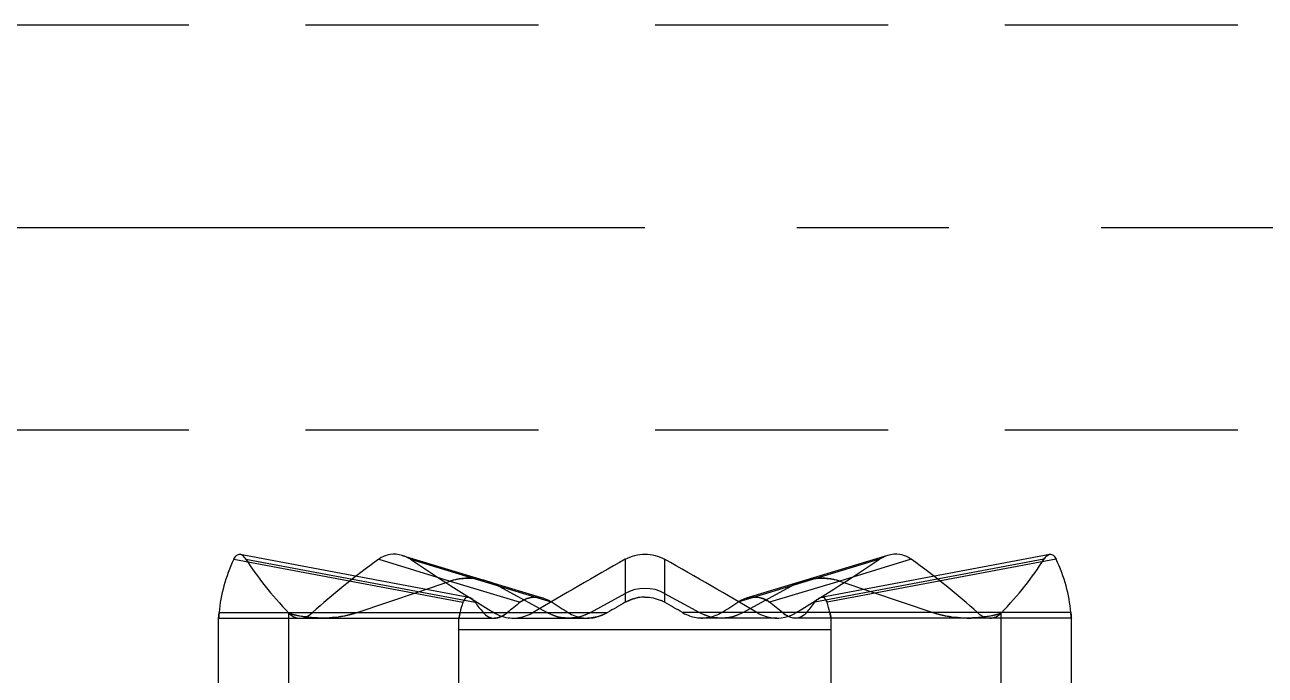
# Model space of a CAD drawing. Header units: millimetres. Extents: x 25970 to 27273, y -22508 to -21586.
# Drawn here: x 26587.37 to 26611.85, y -22206.98 to -22194.14 of the extents above; entities that cross this region are included whole.
import ezdxf

# ---------------------------------------------------------------- set-up
doc = ezdxf.new("R2010")
doc.units = ezdxf.units.MM
doc.header["$LTSCALE"] = 8
doc.linetypes.add('CENTER', pattern=[2, 1.25, -0.25, 0.25, -0.25])
doc.linetypes.add('HIDDEN', pattern=[0.375, 0.25, -0.125])
doc.layers.add('Cav-cor', color=30, linetype='Continuous')
doc.layers.add('WT', color=4, linetype='Continuous')
doc.layers.add('dim', color=3, linetype='Continuous', lineweight=15)

# ---------------------------------------------------------------- blocks, each defined once
blk = doc.blocks.new('20160901.193409')
at = {"layer": 'Cav-cor', "color": 241}
for p, q in [((-41.565, 17.403), (-37.043, 16.554)), ((-41.438, 17.502), (-36.927, 16.656)), ((-41.325, 17.403), (-36.803, 16.554)), ((-38.705, 17.403), (-37.294, 16.974)), ((-38.239, 17.48), (-35.45, 16.634)), ((-38.077, 17.403), (-35.282, 16.554)), ((-33.838, 17.403), (-33.838, 16.729)), ((-33.062, 17.403), (-33.062, 16.729)), ((-28.823, 17.403), (-31.618, 16.554)), ((-28.661, 17.48), (-31.45, 16.634)), ((-25.575, 17.403), (-30.097, 16.554)), ((-29.973, 16.656), (-25.462, 17.503)), ((-25.335, 17.403), (-29.857, 16.554)), ((-28.195, 17.403), (-29.606, 16.974)), ((-39.129, 16.352), (-37.294, 16.974)), ((-39.129, 16.352), (-37.294, 16.974)), ((-37.294, 16.974), (-35.91, 16.554)), ((-29.606, 16.974), (-30.99, 16.554)), ((-29.606, 16.974), (-27.771, 16.352)), ((-29.606, 16.974), (-27.771, 16.352)), ((-36.334, 16.874), (-35.383, 16.352)), ((-36.334, 16.874), (-35.383, 16.352)), ((-34.525, 16.352), (-33.838, 16.729)), ((-34.525, 16.352), (-33.838, 16.729)), ((-33.838, 16.729), (-33.838, 16.554)), ((-33.062, 16.729), (-32.375, 16.352)), ((-33.062, 16.729), (-33.062, 16.554)), ((-33.062, 16.729), (-32.375, 16.352)), ((-31.517, 16.352), (-30.566, 16.874)), ((-31.517, 16.352), (-30.566, 16.874)), ((-41.865, 4.029), (-41.865, 16.245)), ((-41.865, 16.242), (-40.477, 16.242)), ((-41.855, 16.352), (-39.129, 16.352)), ((-40.477, 16.339), (-40.49, 16.352)), ((-40.477, 4.029), (-40.477, 16.338)), ((-40.477, 4.029), (-40.477, 16.338)), ((-40.477, 16.242), (-36.42, 16.242)), ((-39.129, 16.352), (-36.162, 16.352)), ((-37.122, 16.242), (-37.113, 16.282)), ((-37.122, 14.79), (-37.122, 16.247)), ((-36.162, 16.352), (-34.525, 16.352)), ((-36.05, 16.242), (-34.585, 16.242)), ((-34.525, 16.352), (-34.19, 16.352)), ((-32.375, 16.352), (-32.71, 16.352)), ((-30.738, 16.352), (-32.375, 16.352)), ((-30.85, 16.242), (-32.315, 16.242)), ((-27.771, 16.352), (-30.738, 16.352)), ((-26.423, 16.242), (-30.48, 16.242)), ((-29.778, 14.79), (-29.778, 16.247)), ((-25.045, 16.352), (-27.771, 16.352)), ((-26.423, 16.339), (-26.425, 16.337)), ((-26.41, 16.352), (-26.423, 16.339)), ((-26.423, 4.029), (-26.423, 16.338)), ((-26.423, 4.029), (-26.423, 16.338)), ((-25.035, 16.242), (-26.423, 16.242)), ((-25.035, 4.029), (-25.035, 16.245)), ((-37.122, 16.019), (-29.778, 16.019))]:
    blk.add_line(p, q, dxfattribs=at)
for centre, radius, start, end in [((-33.45, 16.024), 0.805, 61.1824, 118.8176), ((-33.45, 15.881), 0.776, 90.0159, 99.7745), ((-35.59, 16.135), 0.528, 117.9038, 127.3276), ((-33.46, 15.854), 0.805, 60.3977, 65.8421), ((-41.069, 17.12), 4.044, 348.0335, 349.0394), ((-36.05, 16.978), 0.736, 265.4786, 270.0025), ((-34.602, 17.055), 0.815, 291.9541, 300.3716), ((-32.315, 16.987), 0.744, 265.5157, 269.9942), ((-30.854, 16.982), 0.741, 296.7589, 301.6664)]:
    blk.add_arc(centre, radius, start, end, dxfattribs=at)
for centre, major_axis, ratio, start_param, end_param in [((-33.45, 16.116), (8.415, 0), 0.57735, 2.873562, 3.093089), ((-33.45, 16.116), (8.294, -3.479), 0.408882, 3.671741, 3.893985), ((-33.45, 16.116), (8.294, 3.479), 0.408882, 2.075382, 2.29491), ((-33.45, 16.116), (8.39, -4.722), 0.136294, 4.206752, 4.426279), ((-33.45, 16.116), (8.39, 4.722), 0.136294, 1.540371, 1.759898), ((-33.45, 16.116), (8.39, -4.722), 0.136294, 1.381694, 1.601221), ((-33.45, 16.116), (8.39, 4.722), 0.136294, 4.998499, 5.218026), ((-33.45, 16.116), (8.294, -3.479), 0.408882, 0.846683, 1.06621), ((-33.45, 16.116), (8.294, 3.479), 0.408882, 5.530793, 5.753037), ((-33.45, 16.116), (8.415, 0), 0.57735, 0.048504, 0.268031), ((-36.814, 16.195), (0.98, -0.298), 0.796441, 1.312426, 2.303555), ((-30.086, 16.195), (0.98, 0.298), 0.796441, 0.838038, 1.829167), ((-33.45, 16), (0, 0.829), 0.984455, 5.787621, 6.77875), ((-33.45, 16.116), (3.672, 0), 0.57735, 2.933304, 3.030252), ((-33.45, 16.116), (3.619, -1.518), 0.408882, 3.731483, 3.828431), ((-33.45, 16.116), (3.619, 1.518), 0.408882, 2.135125, 2.232072), ((-33.45, 16.116), (3.661, -2.06), 0.136294, 4.266494, 4.363442), ((-33.45, 16.116), (3.661, 2.06), 0.136294, 1.600114, 1.697061), ((-33.45, 16.116), (3.661, -2.06), 0.136294, 1.444531, 1.541479), ((-33.45, 16.116), (3.661, 2.06), 0.136294, 5.061336, 5.158284), ((-33.45, 16.116), (3.619, -1.518), 0.408882, 0.90952, 1.006468), ((-33.45, 16.116), (3.619, 1.518), 0.408882, 5.596347, 5.693295), ((-33.45, 16.116), (3.672, 0), 0.57735, 0.111341, 0.208289), ((-39.823, 17.058), (1.388, 0), 0.587785, 4.221771, 5.235988), ((-34.954, 17.058), (0.858, 0), 0.951057, 4.18879, 5.235988), ((-31.946, 17.058), (0.858, 0), 0.951057, 4.18879, 5.235988), ((-27.077, 17.058), (1.388, 0), 0.587785, 4.18879, 5.203007)]:
    blk.add_ellipse(centre, major_axis=major_axis, ratio=ratio, start_param=start_param, end_param=end_param, dxfattribs=at)
for points, knots in [([(-41.565, 17.403), (-41.55, 17.433), (-41.523, 17.485), (-41.462, 17.507), (-41.439, 17.503)], [0, 0, 0, 0, 0.586696, 1, 1, 1, 1]), ([(-41.325, 17.403), (-41.333, 17.416), (-41.362, 17.457), (-41.404, 17.496), (-41.439, 17.503)], [0, 0, 0, 0, 0.314358, 1, 1, 1, 1]), ([(-38.24, 17.48), (-38.317, 17.504), (-38.485, 17.517), (-38.639, 17.45), (-38.705, 17.403)], [0, 0, 0, 0, 0.49931, 1, 1, 1, 1]), ([(-28.195, 17.403), (-28.261, 17.45), (-28.415, 17.517), (-28.583, 17.504), (-28.66, 17.48)], [0, 0, 0, 0, 0.500691, 1, 1, 1, 1]), ([(-25.575, 17.403), (-25.567, 17.416), (-25.538, 17.457), (-25.496, 17.496), (-25.461, 17.503)], [0, 0, 0, 0, 0.314472, 1, 1, 1, 1]), ([(-25.461, 17.503), (-25.471, 17.501), (-25.52, 17.482), (-25.553, 17.438), (-25.575, 17.403)], [0, 0, 0, 0, 0.196421, 1, 1, 1, 1]), ([(-25.461, 17.503), (-25.438, 17.507), (-25.377, 17.485), (-25.35, 17.433), (-25.335, 17.403)], [0, 0, 0, 0, 0.413337, 1, 1, 1, 1]), ([(-36.928, 16.656), (-36.939, 16.659), (-36.964, 16.658), (-36.997, 16.637), (-37.023, 16.601), (-37.036, 16.571), (-37.043, 16.554)], [0, 0, 0, 0, 0.207451, 0.42136, 0.679342, 1, 1, 1, 1]), ([(-36.803, 16.554), (-36.821, 16.58), (-36.856, 16.622), (-36.905, 16.652), (-36.928, 16.656)], [0, 0, 0, 0, 0.581739, 1, 1, 1, 1]), ([(-35.45, 16.634), (-35.528, 16.657), (-35.695, 16.672), (-35.847, 16.602), (-35.91, 16.554)], [0, 0, 0, 0, 0.506628, 1, 1, 1, 1]), ([(-35.837, 16.601), (-35.78, 16.631), (-35.649, 16.67), (-35.515, 16.653), (-35.45, 16.634)], [0, 0, 0, 0, 0.491155, 1, 1, 1, 1]), ([(-30.99, 16.554), (-31.053, 16.602), (-31.205, 16.672), (-31.372, 16.657), (-31.45, 16.634)], [0, 0, 0, 0, 0.493372, 1, 1, 1, 1]), ([(-31.45, 16.634), (-31.433, 16.639), (-31.366, 16.656), (-31.296, 16.66), (-31.245, 16.656)], [0, 0, 0, 0, 0.256497, 1, 1, 1, 1]), ([(-30.097, 16.554), (-30.079, 16.58), (-30.044, 16.622), (-29.995, 16.652), (-29.972, 16.656)], [0, 0, 0, 0, 0.58174, 1, 1, 1, 1]), ([(-29.857, 16.554), (-29.864, 16.571), (-29.877, 16.601), (-29.903, 16.637), (-29.936, 16.658), (-29.961, 16.659), (-29.972, 16.656)], [0, 0, 0, 0, 0.320657, 0.57864, 0.792549, 1, 1, 1, 1]), ([(-29.972, 16.656), (-29.956, 16.66), (-29.915, 16.653), (-29.891, 16.621), (-29.88, 16.604)], [0, 0, 0, 0, 0.456854, 1, 1, 1, 1]), ([(-35.45, 16.634), (-35.406, 16.62), (-35.349, 16.595), (-35.296, 16.563), (-35.282, 16.554)], [0, 0, 0, 0, 0.744243, 1, 1, 1, 1]), ([(-31.45, 16.634), (-31.494, 16.62), (-31.551, 16.595), (-31.604, 16.563), (-31.618, 16.554)], [0, 0, 0, 0, 0.744243, 1, 1, 1, 1]), ([(-29.88, 16.604), (-29.878, 16.6), (-29.869, 16.585), (-29.862, 16.568), (-29.857, 16.554)], [0, 0, 0, 0, 0.230414, 1, 1, 1, 1]), ([(-41.865, 16.242), (-41.867, 16.233), (-41.856, 16.315), (-41.857, 16.324), (-41.855, 16.352)], [0, 0, 0, 0, 0.254557, 1, 1, 1, 1]), ([(-41.855, 16.352), (-41.857, 16.324), (-41.862, 16.288), (-41.863, 16.251), (-41.865, 16.242)], [0, 0, 0, 0, 0.745442, 1, 1, 1, 1]), ([(-40.49, 16.352), (-40.458, 16.319), (-40.388, 16.263), (-40.3, 16.242), (-40.258, 16.242)], [0, 0, 0, 0, 0.522117, 1, 1, 1, 1]), ([(-40.258, 16.242), (-40.237, 16.242), (-40.145, 16.253), (-40.062, 16.304), (-40.01, 16.352)], [0, 0, 0, 0, 0.23139, 1, 1, 1, 1]), ([(-37.099, 16.352), (-37.102, 16.336), (-37.11, 16.299), (-37.117, 16.263), (-37.122, 16.242)], [0, 0, 0, 0, 0.430143, 1, 1, 1, 1]), ([(-36.642, 16.352), (-36.614, 16.319), (-36.547, 16.262), (-36.462, 16.242), (-36.421, 16.242)], [0, 0, 0, 0, 0.515797, 1, 1, 1, 1]), ([(-36.162, 16.352), (-36.183, 16.334), (-36.258, 16.278), (-36.353, 16.242), (-36.421, 16.242)], [0, 0, 0, 0, 0.279725, 1, 1, 1, 1]), ([(-36.421, 16.242), (-36.399, 16.242), (-36.305, 16.253), (-36.218, 16.304), (-36.162, 16.352)], [0, 0, 0, 0, 0.226661, 1, 1, 1, 1]), ([(-36.05, 16.242), (-35.949, 16.242), (-35.81, 16.272), (-35.689, 16.334), (-35.659, 16.352)], [0, 0, 0, 0, 0.746512, 1, 1, 1, 1]), ([(-34.966, 16.352), (-34.882, 16.299), (-34.751, 16.251), (-34.618, 16.242), (-34.585, 16.242)], [0, 0, 0, 0, 0.746512, 1, 1, 1, 1]), ([(-34.19, 16.352), (-34.22, 16.334), (-34.343, 16.272), (-34.482, 16.242), (-34.585, 16.242)], [0, 0, 0, 0, 0.254321, 1, 1, 1, 1]), ([(-32.71, 16.352), (-32.684, 16.336), (-32.579, 16.282), (-32.462, 16.251), (-32.373, 16.245)], [0, 0, 0, 0, 0.253457, 1, 1, 1, 1]), ([(-31.934, 16.352), (-32.018, 16.299), (-32.149, 16.251), (-32.282, 16.242), (-32.315, 16.242)], [0, 0, 0, 0, 0.746512, 1, 1, 1, 1]), ([(-31.241, 16.352), (-31.211, 16.334), (-31.09, 16.272), (-30.951, 16.242), (-30.85, 16.242)], [0, 0, 0, 0, 0.253487, 1, 1, 1, 1]), ([(-30.479, 16.242), (-30.501, 16.242), (-30.595, 16.253), (-30.682, 16.304), (-30.738, 16.352)], [0, 0, 0, 0, 0.226661, 1, 1, 1, 1]), ([(-30.738, 16.352), (-30.717, 16.334), (-30.642, 16.278), (-30.547, 16.242), (-30.479, 16.242)], [0, 0, 0, 0, 0.279725, 1, 1, 1, 1]), ([(-30.258, 16.352), (-30.286, 16.319), (-30.353, 16.262), (-30.438, 16.242), (-30.479, 16.242)], [0, 0, 0, 0, 0.515797, 1, 1, 1, 1]), ([(-29.778, 16.242), (-29.777, 16.24), (-29.794, 16.315), (-29.794, 16.317), (-29.801, 16.352)], [0, 0, 0, 0, 0.064137, 1, 1, 1, 1]), ([(-29.801, 16.352), (-29.798, 16.336), (-29.79, 16.299), (-29.783, 16.263), (-29.778, 16.242)], [0, 0, 0, 0, 0.430143, 1, 1, 1, 1]), ([(-26.89, 16.352), (-26.871, 16.334), (-26.8, 16.277), (-26.708, 16.242), (-26.642, 16.242)], [0, 0, 0, 0, 0.277089, 1, 1, 1, 1]), ([(-26.642, 16.242), (-26.6, 16.242), (-26.512, 16.263), (-26.442, 16.319), (-26.41, 16.352)], [0, 0, 0, 0, 0.477883, 1, 1, 1, 1]), ([(-25.035, 16.242), (-25.033, 16.233), (-25.044, 16.315), (-25.043, 16.324), (-25.045, 16.352)], [0, 0, 0, 0, 0.254557, 1, 1, 1, 1]), ([(-25.045, 16.352), (-25.043, 16.324), (-25.038, 16.288), (-25.037, 16.251), (-25.035, 16.242)], [0, 0, 0, 0, 0.745442, 1, 1, 1, 1])]:
    blk.add_open_spline(points, degree=3, knots=knots, dxfattribs=at)
for points in [[(-38.077, 17.403), (-38.127, 17.436), (-38.182, 17.463), (-38.24, 17.48)], [(-33.838, 17.403), (-33.721, 17.468), (-33.584, 17.504), (-33.45, 17.504)], [(-33.45, 17.504), (-33.316, 17.504), (-33.179, 17.468), (-33.062, 17.403)], [(-28.66, 17.48), (-28.718, 17.463), (-28.773, 17.436), (-28.823, 17.403)], [(-37.294, 16.974), (-37.199, 17.006), (-37.001, 17.044), (-36.657, 17.013), (-36.441, 16.932), (-36.334, 16.874)], [(-30.566, 16.874), (-30.459, 16.932), (-30.243, 17.013), (-29.898, 17.044), (-29.701, 17.006), (-29.606, 16.974)], [(-36.96, 16.656), (-36.949, 16.658), (-36.938, 16.658), (-36.928, 16.656)], [(-33.45, 16.658), (-33.584, 16.658), (-33.722, 16.621), (-33.838, 16.554)], [(-33.838, 16.554), (-33.759, 16.599), (-33.671, 16.631), (-33.582, 16.647)], [(-33.45, 16.658), (-33.341, 16.658), (-33.23, 16.634), (-33.13, 16.589)], [(-31.245, 16.656), (-31.184, 16.65), (-31.123, 16.632), (-31.069, 16.604)], [(-33.062, 16.554), (-33.084, 16.567), (-33.107, 16.578), (-33.13, 16.589)], [(-31.069, 16.604), (-31.041, 16.59), (-31.015, 16.573), (-30.99, 16.554)], [(-39.129, 16.352), (-39.268, 16.304), (-39.554, 16.242), (-40.039, 16.236), (-40.333, 16.293), (-40.477, 16.338)], [(-36.435, 16.352), (-36.338, 16.291), (-36.223, 16.254), (-36.108, 16.245)], [(-34.525, 16.352), (-34.615, 16.302), (-34.799, 16.239), (-35.11, 16.239), (-35.294, 16.302), (-35.383, 16.352)], [(-34.585, 16.242), (-34.487, 16.242), (-34.388, 16.262), (-34.297, 16.299)], [(-31.517, 16.352), (-31.606, 16.302), (-31.79, 16.239), (-32.101, 16.239), (-32.285, 16.302), (-32.375, 16.352)], [(-32.315, 16.242), (-32.335, 16.242), (-32.354, 16.243), (-32.373, 16.245)], [(-30.85, 16.242), (-30.737, 16.242), (-30.621, 16.27), (-30.52, 16.321)], [(-26.423, 16.338), (-26.567, 16.293), (-26.86, 16.236), (-27.346, 16.242), (-27.632, 16.304), (-27.771, 16.352)]]:
    blk.add_open_spline(points, degree=3, dxfattribs=at)

msp = doc.modelspace()

# ---------------------------------------------------------------- linework, layer by layer
at = {"layer": 'WT', "color": 125, "linetype": 'HIDDEN', "ltscale": 2.3}
for p, q in [((26544.607, -22194.141), (26667.607, -22194.141)), ((26544.607, -22202.141), (26698.607, -22202.141))]:
    msp.add_line(p, q, dxfattribs=at)
at = {"layer": 'WT', "color": 125, "linetype": 'CENTER', "ltscale": 1.5}
msp.add_line((26536.607, -22198.141), (26706.607, -22198.141), dxfattribs=at)

# ---------------------------------------------------------------- block references
at = {"layer": 'dim'}
msp.add_blockref('20160901.193409', (26633.057, -22222.099), dxfattribs=at)

doc.saveas('drawing.dxf')
